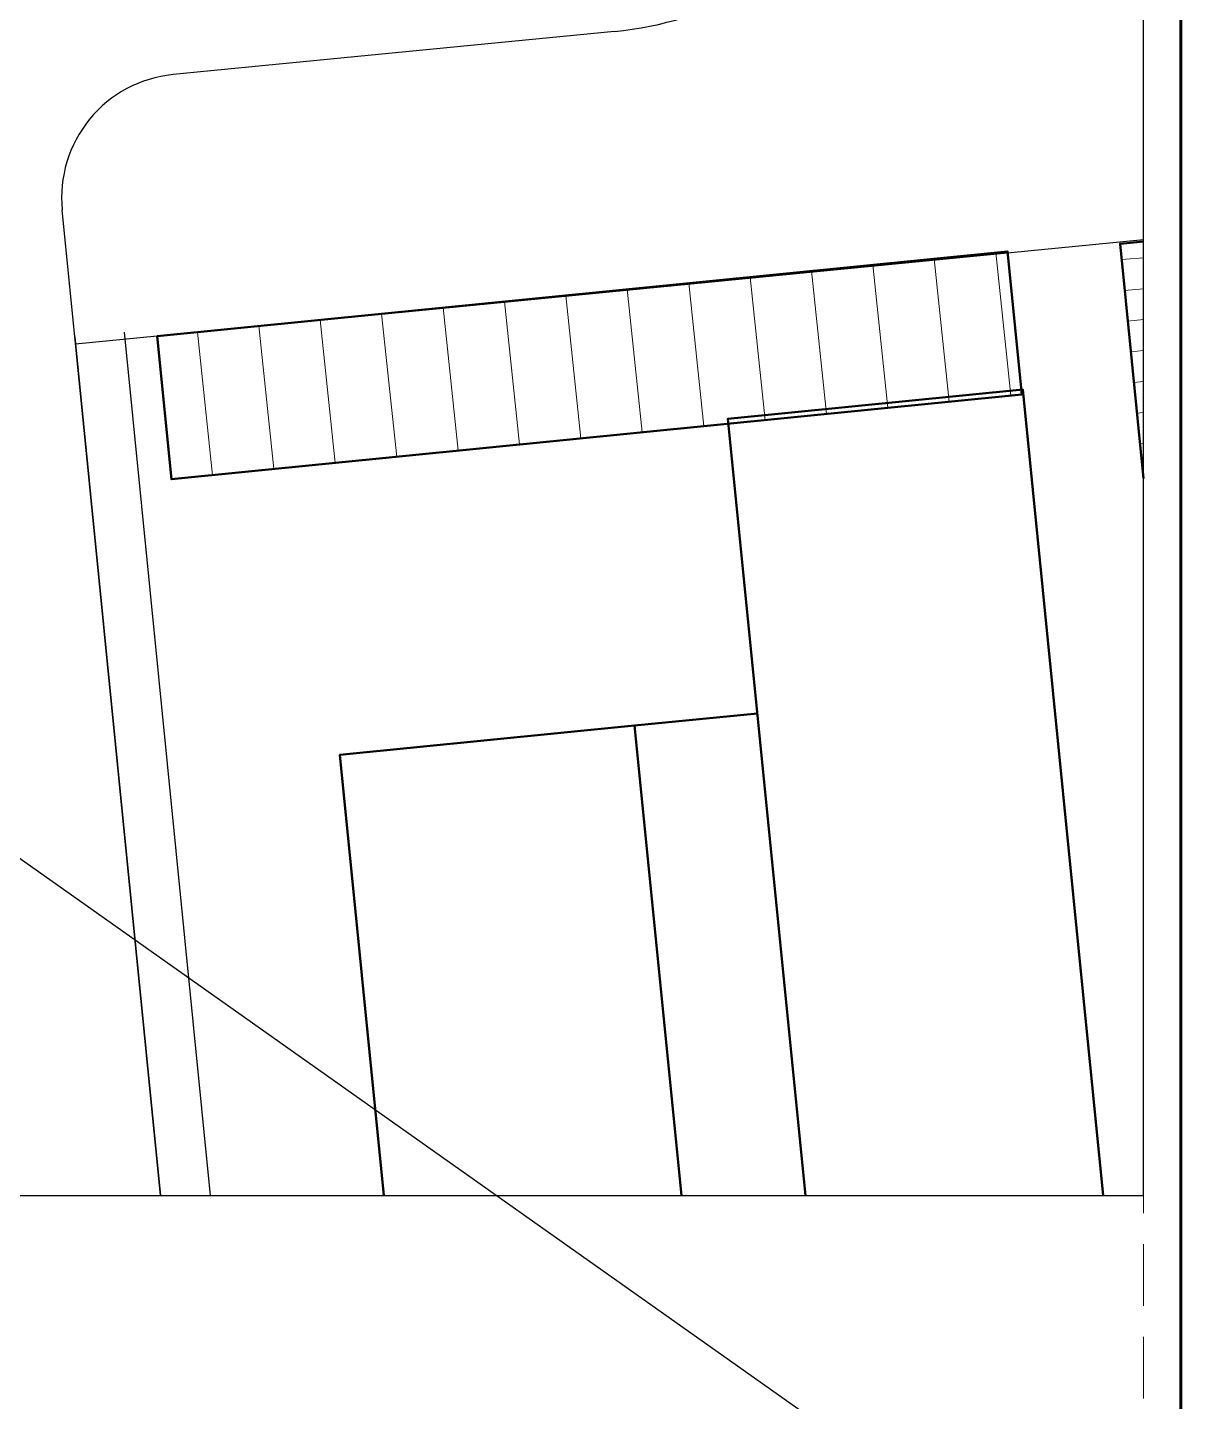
# Model space of a CAD drawing. Extents: x 597247 to 597986, y 2301157 to 2301524.
# Drawn here: x 597913.4 to 597960.8, y 2301186.4 to 2301242.1 of the extents above; entities that cross this region are included whole.
import ezdxf
from ezdxf.enums import TextEntityAlignment as Align
from ezdxf.xclip import XClip

# ---------------------------------------------------------------- set-up
doc = ezdxf.new("R2010")
doc.units = 0
doc.header["$MEASUREMENT"] = 0
doc.header["$XCLIPFRAME"] = 2
doc.linetypes.add('HIDDEN', pattern=[0.375, 0.25, -0.125])
doc.layers.get('0').update_dxf_attribs({"color": 8, "linetype": 'CONTINUOUS', "lineweight": 9})
for name, color, linetype, lineweight in [('HATCH', 252, 'CONTINUOUS', 5), ('LC MANH DUT', 35, 'HIDDEN', 5), ('LC Net dam 1', 30, 'CONTINUOUS', 30), ('LC Net thay', 7, 'CONTINUOUS', 25), ('LC Text1', 3, 'CONTINUOUS', 20), ('Nhaa', 8, 'CONTINUOUS', 50)]:
    doc.layers.add(name, color=color, linetype=linetype, lineweight=lineweight)
doc.layers.add('KCS_Plotter', color=11, linetype='CONTINUOUS', plot=False)
doc.layers.add('Khungten_LCDI', color=7, linetype='CONTINUOUS')
doc.styles.add('Khungten', font='VHAVAN.ttf', dxfattribs={"width": 0.8, "height": 5000})
doc.styles.add('Title', font='VHBLACK.ttf', dxfattribs={"width": 0.8})

# ---------------------------------------------------------------- blocks, each defined once
blk = doc.blocks.new('LCDI-VINH')
at = {"layer": 'Khungten_LCDI', "color": 5, "lineweight": 60}
blk.add_line((36600, 14650), (36600, -14650), dxfattribs=at)
at = {"color": 7, "style": 'Khungten', "width": 0.8}
for tag, p in [('REVISION', (39498.8, -10746.3)), ('NGAYHT', (39546.1, -11609.4))]:
    blk.add_attdef(tag, text='', height=200, dxfattribs=at).set_placement(p, align=Align.CENTER)
at = {"layer": 'LC Text1', "style": 'Title', "width": 1.485915}
for tag, p, p2 in [('TENBANVE1', (36912.7, -8885.8), (40339.1, -8885.8)), ('TENBANVE2', (36912.7, -9562.5), (40339.1, -9562.5))]:
    blk.add_attdef(tag, text='', height=250, dxfattribs=at).set_placement(p, p2, align=Align.FIT)
at = {"layer": 'LC Text1', "style": 'Title', "width": 0.7}
blk.add_attdef('SOBANVE', text='', height=250, dxfattribs=at).set_placement((39562, -13896.2), align=Align.CENTER)
blk = doc.blocks.new('ATGT')
at = {"layer": 'HATCH'}
h = blk.add_hatch(dxfattribs=at)
h.set_pattern_fill('ANSI31', color=256, scale=10, angle=320, style=0)
h.set_pattern_definition([(5.00000025, (-611393.3933, -2299377.1615), (-0.1089446839, 1.24524337214), [])])
h.paths.add_polyline_path([(81.625, -154.841), (77.426, -155.259), (79.232, -173.389), (83.431, -172.971)])
edge = h.paths.add_edge_path()
edge.add_line((70.469, -161.391), (81.233, -160.319))
edge.add_line((77.963, -160.644), (77.263, -153.623))
edge.add_line((80.534, -153.297), (69.77, -154.37))
edge.add_line((77.263, -153.623), (77.963, -160.644))
h = blk.add_hatch(dxfattribs=at)
h.set_pattern_fill('ANSI31', color=256, scale=20, angle=231, style=0)
h.set_pattern_definition([(276, (-611525.5998, -2299379.6263), (2.4863047384, 0.2613211582), [])])
h.paths.add_polyline_path([(72.874, -155.571), (38.414, -159.003), (38.991, -164.8), (73.451, -161.367)])
at = {"layer": 'LC Net thay'}
for p, q in [((56.951, -146.656), (39.059, -148.408)), ((42.207, -230.537), (34.571, -153.88))]:
    blk.add_line(p, q, dxfattribs=at)
for points in [[(38.414, -159.003), (83.357, -154.601)], [(35.085, -159.037), (38.812, -196.458)], [(38.414, -159.003), (35.114, -159.332)], [(37.075, -158.839), (40.802, -196.26)]]:
    blk.add_lwpolyline(points, dxfattribs=at)
for centre, radius, start, end in [((55.537, -132.225), 14.5, 275.5947, 5.6886), ((39.546, -153.384), 5, 95.5941, 185.6886)]:
    blk.add_arc(centre, radius, start, end, dxfattribs=at)
at = {"layer": 'Nhaa', "color": 3}
blk.add_line((57.757, -174.786), (62.733, -174.291), dxfattribs=at)
for points in [[(81.625, -154.841), (77.426, -155.259), (79.232, -173.389), (83.431, -172.971)], [(38.414, -159.003), (72.874, -155.571), (73.451, -161.367), (38.991, -164.8)]]:
    blk.add_lwpolyline(points, close=True, dxfattribs=at)
for points in [[(80.395, -230.537), (73.484, -161.16), (61.543, -162.35), (68.336, -230.537)], [(63.311, -230.537), (57.757, -174.786), (45.816, -175.976), (51.251, -230.537)]]:
    blk.add_lwpolyline(points, dxfattribs=at)

msp = doc.modelspace()

# ---------------------------------------------------------------- linework, layer by layer
at = {"layer": 'LC MANH DUT', "ltscale": 10}
msp.add_lwpolyline([(597734.005, 2301158.066), (597734.005, 2301339.055), (597958.57, 2301339.055), (597958.57, 2301158.066)], close=True, dxfattribs=at)

# ---------------------------------------------------------------- block references
at = {"layer": 'LC Net dam 1', "xscale": 0.006177110705327575, "yscale": 0.006177110705327575, "zscale": 0.006177110705327575}
msp.add_blockref('LCDI-VINH', (597734.005, 2301248.561), dxfattribs=at)

# ---------------------------------------------------------------- next in the draw order: block references
at = {"layer": 'LC Net dam 1'}
ref = msp.add_blockref('ATGT', (597880.196, 2301388.603), dxfattribs=at)
XClip(ref).set_block_clipping_path([(-146.1911772355, -193.8257925529), (78.3735900556, -49.547754881)])

# ---------------------------------------------------------------- next in the draw order: linework, layer by layer
at = {"layer": 'KCS_Plotter'}
msp.add_line((597726.592, 2301340.291), (597986.031, 2301156.831), dxfattribs=at)

doc.saveas('drawing.dxf')
